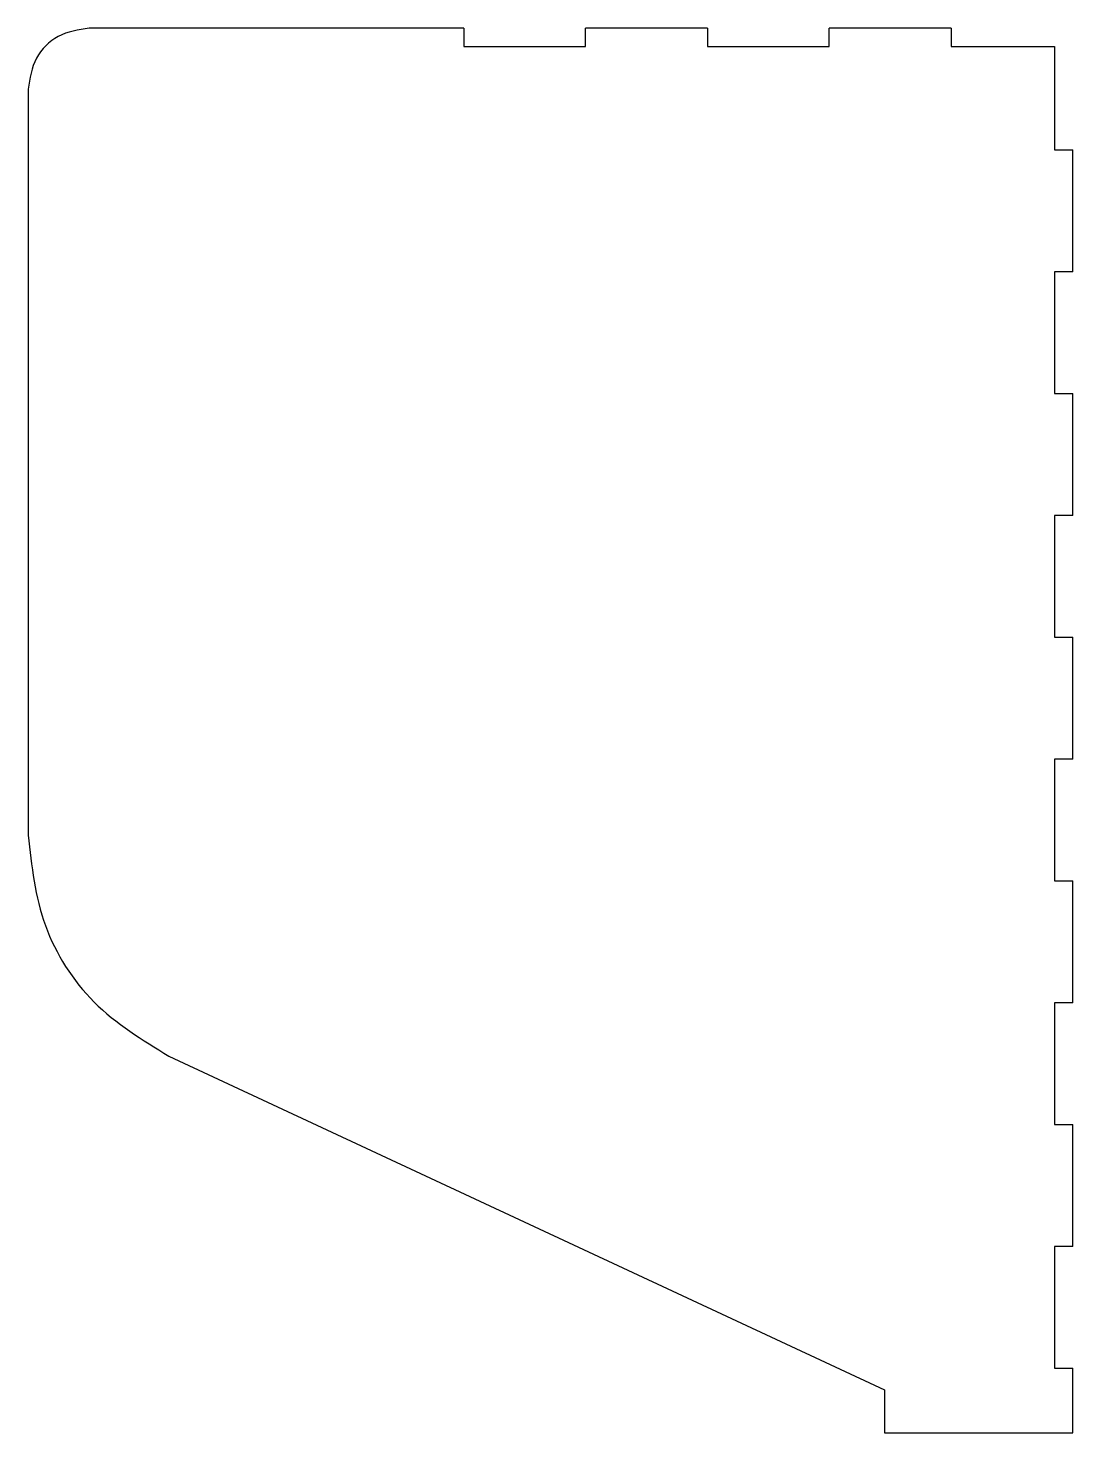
# Model space of a CAD drawing. Extents: x -26 to 146, y -93 to 137.
import ezdxf

# ---------------------------------------------------------------- set-up
doc = ezdxf.new("R2010")
doc.units = 0
doc.layers.get('0').update_dxf_attribs({"linetype": 'CONTINUOUS'})

msp = doc.modelspace()

# ---------------------------------------------------------------- linework, layer by layer
at = {"color": 7}
for p, q in [((45.561465, 137.489478), (-15.938535, 137.489478)), ((45.561465, 137.489478), (45.561465, 134.489478)), ((85.561465, 137.489478), (65.561465, 137.489478)), ((65.561465, 134.489478), (65.561465, 137.489478)), ((85.561465, 137.489478), (85.561465, 134.489478)), ((125.561465, 137.489478), (105.561465, 137.489478)), ((105.561465, 134.489478), (105.561465, 137.489478)), ((125.561465, 137.489478), (125.561465, 134.489478)), ((45.561465, 134.489478), (65.561465, 134.489478)), ((85.561465, 134.489478), (105.561465, 134.489478)), ((125.561465, 134.489478), (142.561465, 134.489478)), ((142.561465, 134.489478), (142.561465, 117.489478)), ((-25.938535, 127.489478), (-25.938535, 5.005146)), ((142.561465, 117.489478), (145.561465, 117.489478)), ((145.561465, 97.489478), (145.561465, 117.489478)), ((142.561465, 97.489478), (142.561465, 77.489478)), ((145.561465, 97.489478), (142.561465, 97.489478)), ((142.561465, 77.489478), (145.561465, 77.489478)), ((145.561465, 57.489478), (145.561465, 77.489478)), ((142.561465, 57.489478), (142.561465, 37.489478)), ((145.561465, 57.489478), (142.561465, 57.489478)), ((142.561465, 37.489478), (145.561465, 37.489478)), ((145.561465, 17.489478), (145.561465, 37.489478)), ((142.561465, 17.489478), (142.561465, -2.510522)), ((145.561465, 17.489478), (142.561465, 17.489478)), ((142.561465, -2.510522), (145.561465, -2.510522)), ((145.561465, -22.510522), (145.561465, -2.510522)), ((142.561465, -22.510522), (142.561465, -42.510522)), ((145.561465, -22.510522), (142.561465, -22.510522)), ((-2.843265, -31.247166), (114.661465, -86.040522)), ((142.561465, -42.510522), (145.561465, -42.510522)), ((145.561465, -62.510522), (145.561465, -42.510522)), ((142.561465, -62.510522), (142.561465, -82.510522)), ((145.561465, -62.510522), (142.561465, -62.510522)), ((142.561465, -82.510522), (145.561465, -82.510522)), ((145.561465, -93.110522), (145.561465, -82.510522)), ((114.661465, -86.040522), (114.661465, -93.110522)), ((114.661465, -93.110522), (145.561465, -93.110522))]:
    msp.add_line(p, q, dxfattribs=at)
for points, knots in [([(-15.938535, 137.489478), (-17.690793, 137.214427), (-21.143338, 136.672481), (-25.121538, 132.694282), (-25.663483, 129.241737), (-25.938535, 127.489478)], [0, 0, 0, 0, 5.228591, 10.302104, 15.530696, 15.530696, 15.530696, 15.530696]), ([(-25.938535, 5.005145), (-25.366291, -0.045453), (-24.231308, -10.062756), (-15.777916, -23.331923), (-7.178821, -28.594062), (-2.843265, -31.247166)], [0, 0, 0, 0, 15.120151, 29.989145, 45.109296, 45.109296, 45.109296, 45.109296])]:
    msp.add_open_spline(points, degree=3, knots=knots, dxfattribs=at)

doc.saveas('drawing.dxf')
